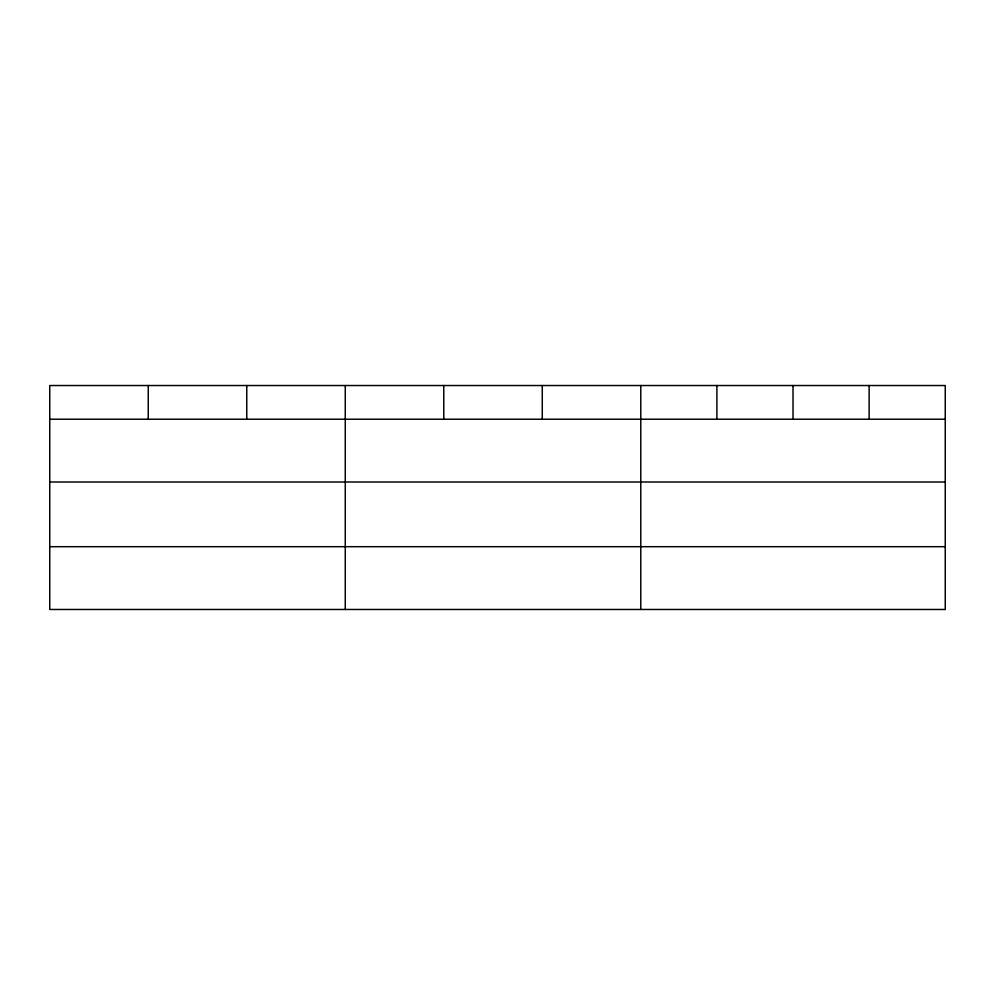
<?xml version="1.0" encoding="UTF-8"?>
<svg xmlns="http://www.w3.org/2000/svg" width="995" height="995" viewBox="0 0 995 995"><rect width="100%" height="100%" fill="white"/><g stroke="black" fill="none" stroke-linecap="round" stroke-linejoin="round"><path stroke-width="1.49" d="M945.25 482.003L945.25 385.525L49.75 385.525L49.75 609.475L945.25 609.475L945.25 482.003L49.75 482.003M49.75 419.218L945.25 419.218M49.75 546.69L945.25 546.69M869.132 385.525L869.132 419.218M793.015 385.525L793.015 419.218M716.897 385.525L716.897 419.218M640.78 385.525L640.78 609.475M542.275 385.525L542.275 419.218M443.77 385.525L443.77 419.218M345.265 385.525L345.265 609.475M246.76 385.525L246.76 419.218M148.255 385.525L148.255 419.218"/></g></svg>
